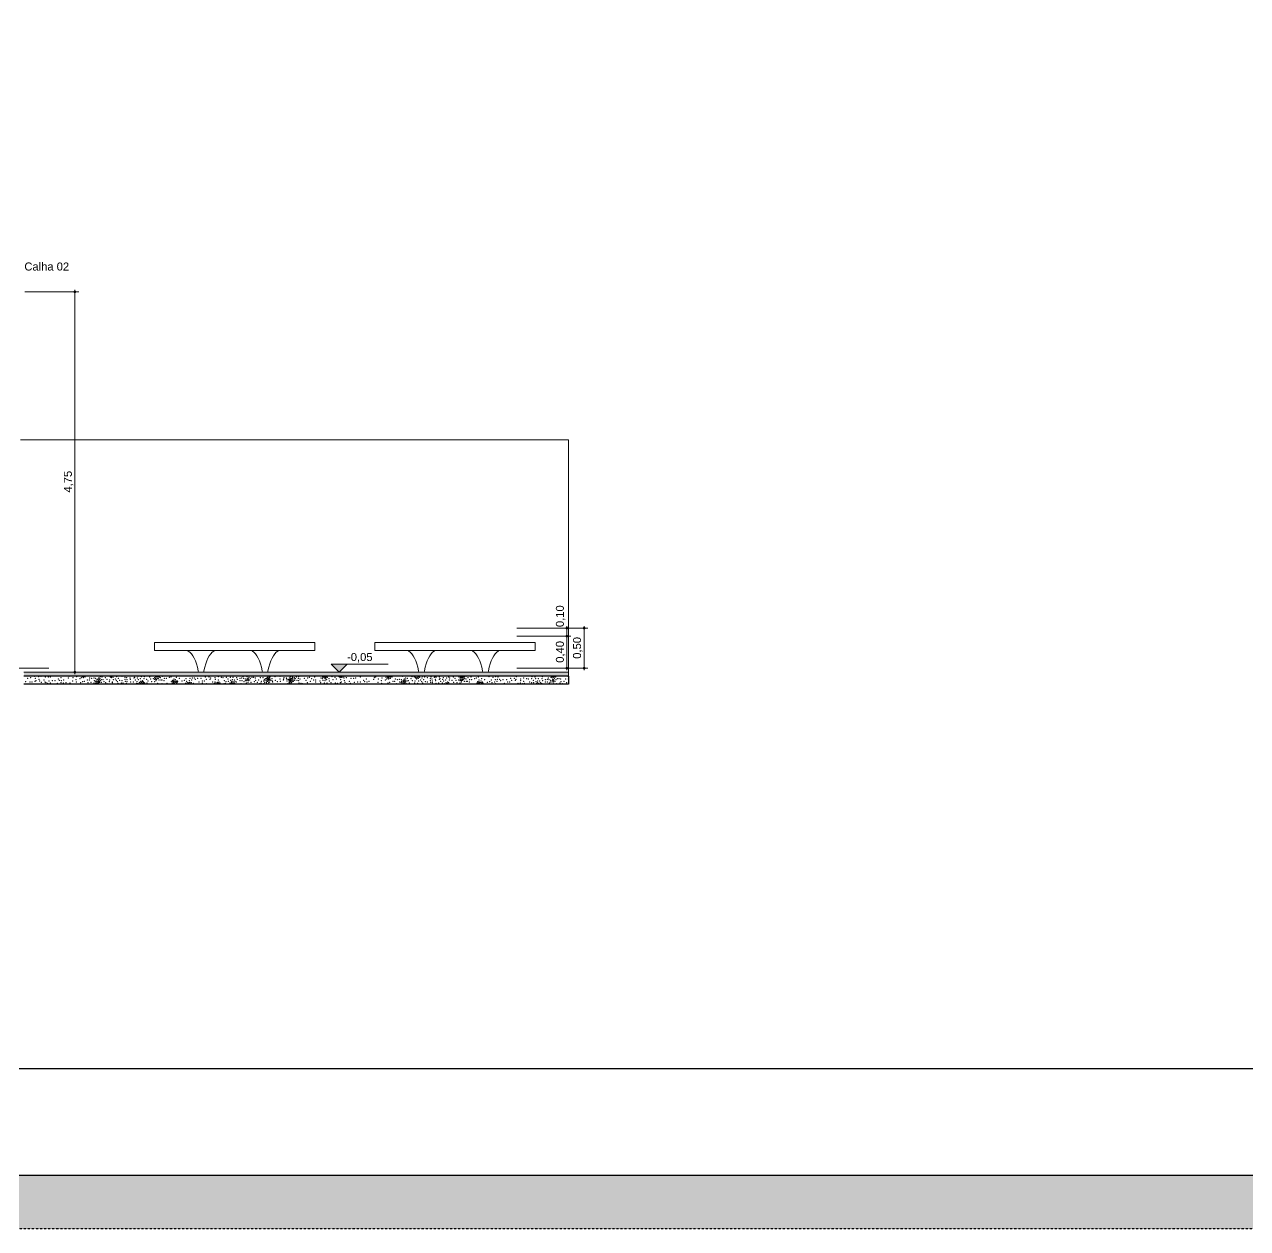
# Model space of a CAD drawing. Header units: metres. Extents: x -1783 to 21505, y -57 to 13660.
# Drawn here: x 16897 to 18425, y 5740 to 7244 of the extents above; entities that cross this region are included whole.
import ezdxf

# ---------------------------------------------------------------- set-up
doc = ezdxf.new("R2010")
doc.units = ezdxf.units.M
doc.header["$MEASUREMENT"] = 0
doc.linetypes.add('HIDDEN', pattern=[0.009525, 0.00635, -0.003175])
for name, color, linetype, lineweight, true_color in [('01_D Corte DD_4_COTAS CORTE_Caneta_No__25', 7, 'Continuous', 13, 0x982312), ('01_D Corte DD_4_LAJES.EST_Caneta_No__95', 7, 'Continuous', 0, 0xaeaeae), ('01_D Corte DD_4_PAREDE CONSTRUIR_Caneta_No__16', 7, 'Continuous', 0, 0xc9c9c9)]:
    doc.layers.add(name, color=color, linetype=linetype, lineweight=lineweight, true_color=true_color)
for name, color, linetype, lineweight in [('01_D Corte DD_4_LAJES.EST_Caneta_No__241', 7, 'Continuous', 13), ('01_D Corte DD_4_LAJES.EST_Caneta_No__3', 7, 'Continuous', 25), ('01_D Corte DD_4_NOTAS-LAYOUT.EXEC_Caneta_No__241', 7, 'Continuous', 13)]:
    doc.layers.add(name, color=color, linetype=linetype, lineweight=lineweight)
for name, color, linetype in [('01_D Corte DD_4_PAREDE CONSTRUIR', 7, 'Continuous'), ('cotas', 7, 'Continuous'), ('COTAS EXECUTIVO.EXEC', 7, 'Continuous'), ('P01', 5, 'Continuous'), ('P015', 121, 'Continuous'), ('P03', 7, 'Continuous'), ('P06', 7, 'Continuous')]:
    doc.layers.add(name, color=color, linetype=linetype)
doc.styles.add('GENERATED_STYLE_1', font='arial.ttf')

# ---------------------------------------------------------------- blocks, each defined once
blk = doc.blocks.new('*X6665', base_point=(52.878, -11.182))
at = {"layer": '01_D Corte DD_4_LAJES.EST_Caneta_No__241', "color": 7, "linetype": 'Continuous', "lineweight": 13, "ltscale": 1000}
for p, q in [((89.179, -0.313), (89.18, -0.296)), ((89.18, -0.296), (89.201, -0.294)), ((89.201, -0.294), (89.192, -0.316)), ((89.194, -0.277), (89.2, -0.264)), ((89.207, -0.283), (89.194, -0.277)), ((89.2, -0.264), (89.208, -0.262)), ((89.207, -0.283), (89.221, -0.272)), ((89.207, -0.308), (89.213, -0.294)), ((89.208, -0.262), (89.221, -0.272)), ((89.213, -0.294), (89.224, -0.304)), ((89.224, -0.304), (89.223, -0.309)), ((89.911, -0.231), (89.912, -0.229)), ((89.923, -0.24), (89.911, -0.231)), ((89.928, -0.251), (89.915, -0.262)), ((89.927, -0.272), (89.915, -0.262)), ((89.927, -0.229), (89.923, -0.24)), ((89.936, -0.27), (89.927, -0.272)), ((89.928, -0.251), (89.942, -0.257)), ((89.935, -0.24), (89.939, -0.229)), ((89.956, -0.238), (89.935, -0.24)), ((89.942, -0.257), (89.936, -0.27)), ((89.956, -0.229), (89.956, -0.238)), ((90.153, -0.316), (90.152, -0.293)), ((90.171, -0.294), (90.152, -0.293)), ((90.171, -0.294), (90.173, -0.31)), ((91.06, -0.24), (91.057, -0.229)), ((91.062, -0.257), (91.058, -0.274)), ((91.074, -0.274), (91.058, -0.274)), ((91.076, -0.23), (91.06, -0.24)), ((91.062, -0.257), (91.076, -0.254)), ((91.079, -0.268), (91.074, -0.274)), ((91.076, -0.229), (91.076, -0.23)), ((91.076, -0.254), (91.079, -0.268)), ((91.32, -0.276), (91.306, -0.287)), ((91.319, -0.297), (91.306, -0.287)), ((91.327, -0.295), (91.319, -0.297)), ((91.32, -0.276), (91.333, -0.282)), ((91.333, -0.282), (91.327, -0.295)), ((91.33, -0.264), (91.335, -0.244)), ((91.347, -0.263), (91.33, -0.264)), ((91.348, -0.246), (91.335, -0.244)), ((91.335, -0.275), (91.336, -0.27)), ((91.347, -0.284), (91.335, -0.275)), ((91.336, -0.27), (91.352, -0.27)), ((91.348, -0.246), (91.347, -0.263)), ((91.352, -0.27), (91.347, -0.284)), ((91.583, -0.283), (91.589, -0.269)), ((91.599, -0.284), (91.583, -0.283)), ((91.588, -0.291), (91.606, -0.289)), ((91.588, -0.307), (91.588, -0.291)), ((91.589, -0.269), (91.601, -0.279)), ((91.601, -0.279), (91.599, -0.284)), ((91.606, -0.289), (91.601, -0.31)), ((91.603, -0.271), (91.609, -0.259)), ((91.616, -0.278), (91.603, -0.271)), ((91.609, -0.259), (91.617, -0.256)), ((91.616, -0.278), (91.63, -0.266)), ((91.617, -0.256), (91.63, -0.266)), ((92.005, -0.244), (92.007, -0.229)), ((92.01, -0.246), (92.005, -0.244)), ((92.009, -0.229), (92.021, -0.236)), ((92.021, -0.236), (92.01, -0.246)), ((92.029, -0.234), (92.026, -0.229)), ((92.041, -0.247), (92.029, -0.234)), ((92.053, -0.236), (92.041, -0.247)), ((92.052, -0.229), (92.053, -0.236)), ((92.222, -0.229), (92.221, -0.231)), ((92.233, -0.241), (92.221, -0.231)), ((92.242, -0.239), (92.233, -0.241)), ((92.246, -0.229), (92.242, -0.239)), ((92.808, -0.229), (92.821, -0.241)), ((92.83, -0.229), (92.821, -0.241)), ((92.84, -0.235), (92.848, -0.229)), ((92.856, -0.242), (92.84, -0.235)), ((92.853, -0.229), (92.857, -0.24)), ((92.857, -0.24), (92.856, -0.242)), ((93.009, -0.293), (93.015, -0.28)), ((93.022, -0.299), (93.009, -0.293)), ((93.015, -0.28), (93.023, -0.278)), ((93.022, -0.299), (93.036, -0.288)), ((93.023, -0.278), (93.036, -0.288)), ((93.188, -0.243), (93.189, -0.229)), ((93.188, -0.243), (93.201, -0.245)), ((93.205, -0.229), (93.201, -0.245)), ((93.407, -0.234), (93.408, -0.229)), ((93.423, -0.237), (93.407, -0.234)), ((93.423, -0.237), (93.426, -0.229)), ((93.726, -0.247), (93.727, -0.241)), ((93.738, -0.256), (93.726, -0.247)), ((93.727, -0.241), (93.743, -0.242)), ((93.743, -0.267), (93.73, -0.278)), ((93.742, -0.288), (93.73, -0.278)), ((93.743, -0.242), (93.738, -0.256)), ((93.75, -0.286), (93.742, -0.288)), ((93.743, -0.267), (93.757, -0.273)), ((93.75, -0.256), (93.758, -0.235)), ((93.771, -0.254), (93.75, -0.256)), ((93.757, -0.273), (93.75, -0.286)), ((93.771, -0.238), (93.758, -0.235)), ((93.771, -0.238), (93.771, -0.254)), ((94.881, -0.232), (94.869, -0.238)), ((94.875, -0.256), (94.869, -0.238)), ((94.877, -0.273), (94.872, -0.29)), ((94.889, -0.29), (94.872, -0.29)), ((94.891, -0.246), (94.875, -0.256)), ((94.877, -0.273), (94.891, -0.27)), ((94.881, -0.232), (94.891, -0.246)), ((94.894, -0.284), (94.889, -0.29)), ((94.891, -0.27), (94.894, -0.284)), ((89.179, -0.313), (89.192, -0.316)), ((89.223, -0.309), (89.207, -0.308)), ((89.491, -0.321), (89.488, -0.329)), ((89.491, -0.321), (89.508, -0.324)), ((89.508, -0.324), (89.506, -0.329)), ((89.729, -0.329), (89.734, -0.308)), ((89.747, -0.328), (89.729, -0.329)), ((89.747, -0.311), (89.734, -0.308)), ((89.747, -0.311), (89.747, -0.328)), ((89.751, -0.32), (89.753, -0.315)), ((89.759, -0.327), (89.751, -0.32)), ((89.753, -0.315), (89.765, -0.316)), ((89.759, -0.327), (89.765, -0.325)), ((89.767, -0.319), (89.765, -0.316)), ((89.767, -0.319), (89.765, -0.325)), ((90.125, -0.314), (90.141, -0.31)), ((90.125, -0.317), (90.125, -0.314)), ((90.138, -0.324), (90.125, -0.317)), ((90.141, -0.31), (90.138, -0.324)), ((90.147, -0.325), (90.144, -0.329)), ((90.147, -0.325), (90.157, -0.329)), ((90.173, -0.31), (90.153, -0.316)), ((90.323, -0.326), (90.334, -0.318)), ((90.324, -0.329), (90.323, -0.326)), ((90.334, -0.318), (90.342, -0.32)), ((90.342, -0.32), (90.346, -0.329)), ((90.688, -0.328), (90.694, -0.315)), ((90.691, -0.329), (90.688, -0.328)), ((90.694, -0.315), (90.702, -0.313)), ((90.702, -0.313), (90.715, -0.323)), ((90.707, -0.329), (90.715, -0.323)), ((90.862, -0.322), (90.873, -0.311)), ((90.862, -0.329), (90.862, -0.322)), ((90.873, -0.311), (90.885, -0.324)), ((90.885, -0.324), (90.889, -0.329)), ((90.894, -0.322), (90.905, -0.312)), ((90.907, -0.33), (90.894, -0.322)), ((90.905, -0.312), (90.91, -0.314)), ((90.91, -0.314), (90.907, -0.33)), ((91.588, -0.307), (91.601, -0.31)), ((92.994, -0.329), (92.995, -0.312)), ((92.995, -0.312), (93.015, -0.31)), ((93.015, -0.31), (93.008, -0.329)), ((93.022, -0.324), (93.028, -0.31)), ((93.038, -0.325), (93.022, -0.324)), ((93.028, -0.31), (93.039, -0.32)), ((93.039, -0.32), (93.038, -0.325)), ((93.548, -0.329), (93.549, -0.324)), ((93.562, -0.327), (93.549, -0.324)), ((93.562, -0.327), (93.562, -0.329)), ((93.943, -0.329), (93.956, -0.326)), ((93.956, -0.326), (93.955, -0.329)), ((93.968, -0.329), (93.967, -0.309)), ((93.986, -0.31), (93.967, -0.309)), ((93.988, -0.326), (93.976, -0.329)), ((93.986, -0.31), (93.988, -0.326)), ((94.686, -0.329), (94.688, -0.327)), ((94.688, -0.327), (94.69, -0.329)), ((94.718, -0.329), (94.72, -0.328)), ((94.72, -0.328), (94.724, -0.329))]:
    blk.add_line(p, q, dxfattribs=at)
for p in [(88.296, -0.297), (88.323, -0.258), (88.35, -0.301), (88.361, -0.25), (88.375, -0.305), (88.409, -0.233), (88.414, -0.296), (88.419, -0.259), (88.426, -0.285), (88.43, -0.23), (88.459, -0.237), (88.464, -0.269), (88.472, -0.292), (88.489, -0.234), (88.527, -0.278), (88.538, -0.305), (88.544, -0.24), (88.58, -0.239), (88.589, -0.291), (88.604, -0.239), (88.63, -0.287), (88.662, -0.285), (88.705, -0.267), (88.717, -0.282), (88.736, -0.25), (88.744, -0.285), (88.772, -0.28), (88.829, -0.252), (88.839, -0.232), (88.884, -0.291), (88.887, -0.248), (88.924, -0.272), (88.928, -0.304), (88.935, -0.238), (88.975, -0.263), (88.983, -0.23), (88.992, -0.25), (89.005, -0.236), (89.009, -0.298), (89.018, -0.249), (89.022, -0.236), (89.031, -0.293), (89.037, -0.242), (89.069, -0.279), (89.093, -0.279), (89.098, -0.251), (89.123, -0.259), (89.149, -0.255), (89.155, -0.285), (89.169, -0.293), (89.173, -0.257), (89.181, -0.278), (89.212, -0.249), (89.227, -0.263), (89.228, -0.235), (89.229, -0.287), (89.244, -0.273), (89.25, -0.24), (89.264, -0.272), (89.276, -0.298), (89.294, -0.247), (89.313, -0.269), (89.342, -0.299), (89.348, -0.276), (89.353, -0.239), (89.367, -0.249), (89.371, -0.235), (89.379, -0.303), (89.389, -0.243), (89.392, -0.274), (89.418, -0.264), (89.43, -0.283), (89.432, -0.238), (89.44, -0.298), (89.453, -0.257), (89.473, -0.284), (89.5, -0.233), (89.5, -0.288), (89.536, -0.245), (89.538, -0.269), (89.541, -0.293), (89.558, -0.249), (89.562, -0.273), (89.564, -0.297), (89.599, -0.255), (89.604, -0.269), (89.609, -0.304), (89.642, -0.301), (89.648, -0.254), (89.66, -0.244), (89.668, -0.28), (89.689, -0.3), (89.691, -0.254), (89.7, -0.234), (89.703, -0.274), (89.729, -0.263), (89.732, -0.295), (89.738, -0.3), (89.742, -0.235), (89.75, -0.303), (89.754, -0.288), (89.764, -0.294), (89.771, -0.306), (89.773, -0.262), (89.779, -0.238), (89.808, -0.268), (89.827, -0.29), (89.845, -0.24), (89.857, -0.266), (89.871, -0.297), (89.892, -0.261), (89.907, -0.248), (89.908, -0.271), (89.908, -0.299), (89.924, -0.285), (89.955, -0.257), (89.963, -0.278), (89.967, -0.241), (89.981, -0.25), (89.987, -0.279), (89.998, -0.278), (90.008, -0.231), (90.023, -0.286), (90.028, -0.258), (90.052, -0.259), (90.09, -0.244), (90.112, -0.239), (90.118, -0.299), (90.128, -0.282), (90.133, -0.294), (90.142, -0.3), (90.146, -0.284), (90.148, -0.264), (90.168, -0.274), (90.177, -0.245), (90.181, -0.297), (90.188, -0.286), (90.197, -0.3), (90.217, -0.259), (90.25, -0.291), (90.279, -0.283), (90.299, -0.263), (90.306, -0.295), (90.342, -0.285), (90.349, -0.258), (90.371, -0.279), (90.377, -0.252), (90.404, -0.255), (90.416, -0.27), (90.445, -0.256), (90.461, -0.302), (90.489, -0.256), (90.503, -0.289), (90.527, -0.289), (90.54, -0.241), (90.552, -0.268), (90.587, -0.24), (90.601, -0.268), (90.607, -0.255), (90.632, -0.304), (90.662, -0.301), (90.664, -0.25), (90.667, -0.271), (90.702, -0.235), (90.702, -0.278), (90.712, -0.305), (90.739, -0.246), (90.763, -0.25), (90.777, -0.285), (90.801, -0.297), (90.804, -0.246), (90.825, -0.267), (90.83, -0.296), (90.853, -0.244), (90.856, -0.283), (90.865, -0.304), (90.876, -0.294), (90.879, -0.273), (90.888, -0.244), (90.889, -0.305), (90.903, -0.276), (90.911, -0.296), (90.927, -0.305), (90.933, -0.247), (90.939, -0.269), (90.974, -0.287), (90.975, -0.258), (90.997, -0.253), (90.998, -0.287), (91.011, -0.236), (91.02, -0.258), (91.023, -0.3), (91.039, -0.287), (91.042, -0.267), (91.058, -0.285), (91.079, -0.287), (91.086, -0.246), (91.096, -0.28), (91.105, -0.258), (91.125, -0.244), (91.143, -0.245), (91.155, -0.299), (91.167, -0.251), (91.171, -0.281), (91.192, -0.306), (91.207, -0.28), (91.228, -0.249), (91.242, -0.294), (91.26, -0.248), (91.268, -0.292), (91.278, -0.271), (91.287, -0.288), (91.295, -0.26), (91.301, -0.271), (91.309, -0.259), (91.317, -0.244), (91.319, -0.27), (91.325, -0.256), (91.338, -0.235), (91.345, -0.303), (91.35, -0.238), (91.354, -0.28), (91.362, -0.284), (91.365, -0.229), (91.374, -0.262), (91.38, -0.29), (91.382, -0.301), (91.413, -0.237), (91.416, -0.281), (91.442, -0.3), (91.476, -0.233), (91.476, -0.267), (91.479, -0.296), (91.516, -0.28), (91.52, -0.266), (91.523, -0.248), (91.554, -0.253), (91.556, -0.264), (91.562, -0.291), (91.573, -0.269), (91.582, -0.273), (91.591, -0.251), (91.604, -0.24), (91.611, -0.298), (91.617, -0.284), (91.627, -0.295), (91.628, -0.235), (91.633, -0.248), (91.635, -0.282), (91.641, -0.294), (91.649, -0.265), (91.652, -0.247), (91.658, -0.283), (91.667, -0.262), (91.677, -0.24), (91.686, -0.282), (91.701, -0.257), (91.708, -0.236), (91.708, -0.285), (91.724, -0.267), (91.78, -0.256), (91.797, -0.282), (91.819, -0.255), (91.839, -0.246), (91.851, -0.295), (91.87, -0.263), (91.895, -0.276), (91.906, -0.241), (91.918, -0.305), (91.919, -0.276), (91.975, -0.289), (91.988, -0.253), (92.003, -0.262), (92.012, -0.282), (92.026, -0.253), (92.036, -0.285), (92.039, -0.265), (92.05, -0.255), (92.058, -0.275), (92.064, -0.243), (92.085, -0.262), (92.09, -0.291), (92.125, -0.238), (92.137, -0.274), (92.161, -0.243), (92.176, -0.266), (92.211, -0.237), (92.224, -0.249), (92.233, -0.275), (92.241, -0.301), (92.244, -0.246), (92.262, -0.24), (92.274, -0.253), (92.279, -0.285), (92.284, -0.233), (92.304, -0.25), (92.341, -0.294), (92.359, -0.256), (92.377, -0.23), (92.395, -0.256), (92.418, -0.255), (92.444, -0.303), (92.476, -0.239), (92.476, -0.301), (92.519, -0.283), (92.532, -0.298), (92.551, -0.266), (92.559, -0.301), (92.587, -0.296), (92.644, -0.268), (92.653, -0.234), (92.654, -0.248), (92.67, -0.242), (92.675, -0.23), (92.702, -0.264), (92.739, -0.288), (92.75, -0.254), (92.79, -0.279), (92.797, -0.246), (92.807, -0.266), (92.82, -0.252), (92.833, -0.242), (92.833, -0.265), (92.837, -0.252), (92.852, -0.258), (92.872, -0.24), (92.884, -0.295), (92.908, -0.295), (92.913, -0.267), (92.938, -0.275), (92.964, -0.271), (92.97, -0.301), (92.988, -0.273), (92.996, -0.294), (93.003, -0.232), (93.027, -0.265), (93.042, -0.279), (93.043, -0.251), (93.044, -0.303), (93.059, -0.289), (93.064, -0.256), (93.079, -0.288), (93.109, -0.263), (93.125, -0.238), (93.128, -0.285), (93.153, -0.24), (93.162, -0.292), (93.168, -0.255), (93.169, -0.243), (93.182, -0.266), (93.186, -0.251), (93.204, -0.259), (93.207, -0.29), (93.212, -0.233), (93.219, -0.245), (93.227, -0.23), (93.233, -0.28), (93.245, -0.299), (93.247, -0.254), (93.251, -0.232), (93.267, -0.273), (93.281, -0.241), (93.288, -0.3), (93.315, -0.249), (93.315, -0.304), (93.35, -0.261), (93.352, -0.285), (93.361, -0.239), (93.373, -0.265), (93.377, -0.289), (93.389, -0.23), (93.402, -0.245), (93.414, -0.271), (93.418, -0.285), (93.423, -0.244), (93.463, -0.27), (93.464, -0.239), (93.474, -0.26), (93.483, -0.296), (93.505, -0.27), (93.515, -0.25), (93.518, -0.29), (93.544, -0.279), (93.557, -0.251), (93.569, -0.304), (93.581, -0.239), (93.588, -0.278), (93.594, -0.254), (93.623, -0.284), (93.64, -0.241), (93.66, -0.256), (93.672, -0.282), (93.706, -0.277), (93.71, -0.242), (93.721, -0.264), (93.723, -0.287), (93.738, -0.301), (93.746, -0.231), (93.77, -0.273), (93.777, -0.294), (93.778, -0.237), (93.782, -0.257), (93.796, -0.266), (93.799, -0.234), (93.802, -0.295), (93.813, -0.294), (93.823, -0.247), (93.838, -0.303), (93.843, -0.274), (93.859, -0.24), (93.867, -0.275), (93.905, -0.26), (93.927, -0.255), (93.943, -0.298), (93.95, -0.241), (93.961, -0.3), (93.962, -0.28), (93.983, -0.29), (93.992, -0.261), (94.003, -0.302), (94.032, -0.275), (94.087, -0.237), (94.094, -0.299), (94.113, -0.279), (94.135, -0.244), (94.157, -0.301), (94.164, -0.274), (94.17, -0.236), (94.185, -0.295), (94.191, -0.268), (94.199, -0.242), (94.218, -0.271), (94.231, -0.286), (94.259, -0.272), (94.304, -0.272), (94.318, -0.305), (94.337, -0.23), (94.342, -0.305), (94.355, -0.257), (94.367, -0.284), (94.402, -0.256), (94.415, -0.284), (94.421, -0.271), (94.426, -0.237), (94.479, -0.266), (94.481, -0.287), (94.516, -0.251), (94.517, -0.294), (94.554, -0.262), (94.578, -0.266), (94.592, -0.301), (94.619, -0.262), (94.624, -0.238), (94.639, -0.283), (94.66, -0.241), (94.668, -0.26), (94.671, -0.299), (94.693, -0.289), (94.703, -0.26), (94.718, -0.292), (94.747, -0.263), (94.752, -0.237), (94.754, -0.285), (94.789, -0.303), (94.79, -0.274), (94.812, -0.269), (94.813, -0.303), (94.826, -0.252), (94.835, -0.274), (94.853, -0.303), (94.857, -0.283), (94.858, -0.243), (94.873, -0.301), (94.893, -0.303), (94.901, -0.242), (94.901, -0.262), (94.911, -0.296), (94.918, -0.24), (94.92, -0.274), (94.94, -0.26), (94.958, -0.261), (94.982, -0.267), (94.986, -0.297), (95.022, -0.296), (95.042, -0.265), (95.074, -0.264), (95.075, -0.237), (88.304, -0.329), (88.468, -0.326), (88.492, -0.307), (88.535, -0.329), (88.55, -0.312), (88.571, -0.318), (88.606, -0.317), (88.693, -0.321), (88.736, -0.311), (88.766, -0.317), (88.801, -0.31), (88.849, -0.317), (88.982, -0.311), (89.046, -0.326), (89.076, -0.313), (89.113, -0.306), (89.152, -0.317), (89.172, -0.314), (89.204, -0.319), (89.241, -0.308), (89.257, -0.326), (89.296, -0.313), (89.312, -0.324), (89.379, -0.313), (89.45, -0.319), (89.492, -0.314), (89.512, -0.314), (89.526, -0.328), (89.553, -0.319), (89.685, -0.321), (89.694, -0.324), (89.709, -0.324), (89.717, -0.308), (89.724, -0.32), (89.773, -0.327), (89.783, -0.314), (89.811, -0.315), (89.872, -0.326), (89.947, -0.319), (90.001, -0.324), (90.061, -0.319), (90.114, -0.326), (90.181, -0.321), (90.187, -0.324), (90.189, -0.313), (90.276, -0.329), (90.29, -0.324), (90.299, -0.316), (90.301, -0.323), (90.322, -0.312), (90.337, -0.312), (90.348, -0.306), (90.356, -0.323), (90.365, -0.311), (90.39, -0.318), (90.505, -0.317), (90.559, -0.324), (90.597, -0.327), (90.652, -0.321), (90.659, -0.326), (90.673, -0.314), (90.691, -0.308), (90.725, -0.317), (90.773, -0.324), (90.79, -0.32), (90.851, -0.315), (90.988, -0.322), (91.054, -0.317), (91.074, -0.308), (91.113, -0.306), (91.186, -0.327), (91.216, -0.323), (91.237, -0.317), (91.265, -0.325), (91.283, -0.322), (91.284, -0.307), (91.303, -0.306), (91.308, -0.319), (91.332, -0.313), (91.395, -0.326), (91.571, -0.324), (91.586, -0.315), (91.598, -0.319), (91.619, -0.31), (91.711, -0.314), (91.735, -0.321), (91.753, -0.322), (91.816, -0.31), (91.882, -0.327), (91.982, -0.311), (92.027, -0.314), (92.062, -0.314), (92.111, -0.313), (92.165, -0.317), (92.19, -0.321), (92.229, -0.313), (92.287, -0.308), (92.306, -0.323), (92.353, -0.321), (92.365, -0.328), (92.404, -0.307), (92.551, -0.327), (92.616, -0.326), (92.699, -0.307), (92.742, -0.32), (92.797, -0.327), (92.824, -0.314), (92.846, -0.309), (92.891, -0.329), (92.927, -0.322), (92.984, -0.309), (93.056, -0.324), (93.091, -0.314), (93.11, -0.329), (93.157, -0.315), (93.193, -0.329), (93.194, -0.319), (93.255, -0.314), (93.356, -0.309), (93.379, -0.313), (93.424, -0.32), (93.457, -0.317), (93.504, -0.316), (93.531, -0.324), (93.547, -0.311), (93.552, -0.316), (93.564, -0.319), (93.579, -0.31), (93.586, -0.322), (93.642, -0.306), (93.686, -0.313), (93.723, -0.315), (93.933, -0.315), (93.948, -0.31), (93.957, -0.316), (93.996, -0.313), (94.004, -0.329), (94.012, -0.316), (94.065, -0.307), (94.121, -0.311), (94.137, -0.328), (94.152, -0.328), (94.163, -0.322), (94.179, -0.327), (94.275, -0.318), (94.447, -0.32), (94.476, -0.317), (94.506, -0.324), (94.527, -0.321), (94.616, -0.313), (94.645, -0.312), (94.68, -0.32), (94.69, -0.31), (94.704, -0.321), (94.726, -0.312), (94.742, -0.321), (94.838, -0.316), (94.889, -0.324), (94.928, -0.322), (94.97, -0.315), (95.007, -0.322), (95.057, -0.31)]:
    blk.add_point(p, dxfattribs=at)

msp = doc.modelspace()

# ---------------------------------------------------------------- hatches: boundary and pattern name
at = {"layer": '01_D Corte DD_4_LAJES.EST_Caneta_No__95', "linetype": 'Continuous', "lineweight": 0, "true_color": 0xaeaeae}
msp.add_hatch(color=253, dxfattribs=at).paths.add_polyline_path([(17576.443, 6434.786), (16896.343, 6434.786), (16896.343, 6429.786), (17576.443, 6429.786)])
at = {"layer": 'cotas'}
h = msp.add_hatch(color=7, dxfattribs=at)
h.dxf.hatch_style = 1
h.paths.add_polyline_path([(21504.961, 13659.963), (10304.961, 13659.963), (10304.961, 5739.963), (21504.961, 5739.963)])
h.paths.add_polyline_path([(10571.627, 13593.296), (21371.627, 13593.296), (21371.627, 5806.63), (10571.627, 5806.63)], flags=16)
at = {"layer": 'COTAS EXECUTIVO.EXEC', "linetype": 'Continuous', "lineweight": 13, "ltscale": 1000}
for points in [[(16958.76, 6909.786), (16958.856, 6909.307), (16959.127, 6908.902), (16959.532, 6908.631), (16960.01, 6908.536), (16960.489, 6908.631), (16960.894, 6908.902), (16961.165, 6909.307), (16961.26, 6909.786), (16961.165, 6910.264), (16960.894, 6910.67), (16960.489, 6910.94), (16960.01, 6911.036), (16959.532, 6910.94), (16959.127, 6910.67), (16958.856, 6910.264)], [(17573.418, 6489.786), (17573.513, 6489.307), (17573.784, 6488.902), (17574.19, 6488.631), (17574.668, 6488.536), (17575.147, 6488.631), (17575.552, 6488.902), (17575.823, 6489.307), (17575.918, 6489.786), (17575.823, 6490.264), (17575.552, 6490.67), (17575.147, 6490.94), (17574.668, 6491.036), (17574.19, 6490.94), (17573.784, 6490.67), (17573.513, 6490.264)], [(17573.418, 6479.786), (17573.513, 6479.307), (17573.784, 6478.902), (17574.19, 6478.631), (17574.668, 6478.536), (17575.147, 6478.631), (17575.552, 6478.902), (17575.823, 6479.307), (17575.918, 6479.786), (17575.823, 6480.264), (17575.552, 6480.67), (17575.147, 6480.94), (17574.668, 6481.036), (17574.19, 6480.94), (17573.784, 6480.67), (17573.513, 6480.264)], [(17594.844, 6489.786), (17594.939, 6489.307), (17595.21, 6488.902), (17595.616, 6488.631), (17596.094, 6488.536), (17596.573, 6488.631), (17596.978, 6488.902), (17597.249, 6489.307), (17597.344, 6489.786), (17597.249, 6490.264), (17596.978, 6490.67), (17596.573, 6490.94), (17596.094, 6491.036), (17595.616, 6490.94), (17595.21, 6490.67), (17594.939, 6490.264)], [(16958.76, 6434.786), (16958.856, 6434.307), (16959.127, 6433.902), (16959.532, 6433.631), (16960.01, 6433.536), (16960.489, 6433.631), (16960.894, 6433.902), (16961.165, 6434.307), (16961.26, 6434.786), (16961.165, 6435.264), (16960.894, 6435.67), (16960.489, 6435.94), (16960.01, 6436.036), (16959.532, 6435.94), (16959.127, 6435.67), (16958.856, 6435.264)], [(17289.944, 6434.786), (17299.944, 6444.786), (17279.944, 6444.786)], [(17573.418, 6439.786), (17573.513, 6439.307), (17573.784, 6438.902), (17574.19, 6438.631), (17574.668, 6438.536), (17575.147, 6438.631), (17575.552, 6438.902), (17575.823, 6439.307), (17575.918, 6439.786), (17575.823, 6440.264), (17575.552, 6440.67), (17575.147, 6440.94), (17574.668, 6441.036), (17574.19, 6440.94), (17573.784, 6440.67), (17573.513, 6440.264)], [(17594.844, 6439.786), (17594.939, 6439.307), (17595.21, 6438.902), (17595.616, 6438.631), (17596.094, 6438.536), (17596.573, 6438.631), (17596.978, 6438.902), (17597.249, 6439.307), (17597.344, 6439.786), (17597.249, 6440.264), (17596.978, 6440.67), (17596.573, 6440.94), (17596.094, 6441.036), (17595.616, 6440.94), (17595.21, 6440.67), (17594.939, 6440.264)]]:
    msp.add_hatch(color=256, dxfattribs=at).paths.add_polyline_path(points)

# ---------------------------------------------------------------- linework, layer by layer
at = {"layer": '01_D Corte DD_4_COTAS CORTE_Caneta_No__25', "color": 24, "linetype": 'Continuous', "lineweight": 13, "ltscale": 1000, "true_color": 0x982312}
for p, q in [((16960.011, 6911.036), (16960.011, 6912.286)), ((17574.668, 6437.286), (17574.668, 6438.536))]:
    msp.add_line(p, q, dxfattribs=at)
at = {"layer": '01_D Corte DD_4_LAJES.EST_Caneta_No__241', "color": 7, "linetype": 'Continuous', "lineweight": 13, "ltscale": 1000}
for p, q in [((17259.532, 6471.786), (17059.532, 6471.786)), ((17059.532, 6471.786), (17059.532, 6461.786)), ((17259.532, 6461.786), (17259.532, 6471.786)), ((17534.841, 6471.786), (17334.841, 6471.786)), ((17334.841, 6471.786), (17334.841, 6461.786)), ((17534.841, 6461.786), (17534.841, 6471.786)), ((17059.532, 6461.786), (17093.451, 6461.786)), ((17093.451, 6461.786), (17099.622, 6461.786)), ((17099.622, 6461.786), (17105.451, 6461.786)), ((17101.633, 6460.962), (17099.622, 6461.786)), ((17103.594, 6459.575), (17101.633, 6460.962)), ((17105.48, 6457.644), (17103.594, 6459.575)), ((17105.451, 6461.786), (17105.889, 6461.786)), ((17107.266, 6455.191), (17105.48, 6457.644)), ((17105.889, 6461.786), (17109.265, 6461.786)), ((17108.93, 6452.25), (17107.266, 6455.191)), ((17110.451, 6448.857), (17108.93, 6452.25)), ((17109.265, 6461.786), (17109.703, 6461.786)), ((17109.703, 6461.786), (17115.532, 6461.786)), ((17111.808, 6445.056), (17110.451, 6448.857)), ((17115.532, 6461.786), (17135.532, 6461.786)), ((17124.703, 6448.857), (17123.346, 6445.056)), ((17126.224, 6452.25), (17124.703, 6448.857)), ((17127.888, 6455.191), (17126.224, 6452.25)), ((17129.674, 6457.644), (17127.888, 6455.191)), ((17131.56, 6459.575), (17129.674, 6457.644)), ((17133.521, 6460.962), (17131.56, 6459.575)), ((17135.532, 6461.786), (17133.521, 6460.962)), ((17135.532, 6461.786), (17173.451, 6461.786)), ((17173.451, 6461.786), (17179.622, 6461.786)), ((17179.622, 6461.786), (17185.451, 6461.786)), ((17181.633, 6460.962), (17179.622, 6461.786)), ((17183.594, 6459.575), (17181.633, 6460.962)), ((17185.48, 6457.644), (17183.594, 6459.575)), ((17185.451, 6461.786), (17185.889, 6461.786)), ((17187.266, 6455.191), (17185.48, 6457.644)), ((17185.889, 6461.786), (17188.942, 6461.786)), ((17188.93, 6452.25), (17187.266, 6455.191)), ((17190.451, 6448.857), (17188.93, 6452.25)), ((17188.942, 6461.786), (17189.265, 6461.786)), ((17189.265, 6461.786), (17189.703, 6461.786)), ((17189.703, 6461.786), (17195.532, 6461.786)), ((17191.808, 6445.056), (17190.451, 6448.857)), ((17195.532, 6461.786), (17215.532, 6461.786)), ((17204.703, 6448.857), (17203.346, 6445.056)), ((17206.224, 6452.25), (17204.703, 6448.857)), ((17207.888, 6455.191), (17206.224, 6452.25)), ((17209.674, 6457.644), (17207.888, 6455.191)), ((17211.56, 6459.575), (17209.674, 6457.644)), ((17213.521, 6460.962), (17211.56, 6459.575)), ((17215.532, 6461.786), (17213.521, 6460.962)), ((17215.532, 6461.786), (17259.532, 6461.786)), ((17334.841, 6461.786), (17368.76, 6461.786)), ((17368.76, 6461.786), (17374.931, 6461.786)), ((17374.931, 6461.786), (17380.76, 6461.786)), ((17376.943, 6460.962), (17374.931, 6461.786)), ((17378.904, 6459.575), (17376.943, 6460.962)), ((17380.789, 6457.644), (17378.904, 6459.575)), ((17380.76, 6461.786), (17381.198, 6461.786)), ((17382.576, 6455.191), (17380.789, 6457.644)), ((17381.198, 6461.786), (17384.574, 6461.786)), ((17384.24, 6452.25), (17382.576, 6455.191)), ((17385.76, 6448.857), (17384.24, 6452.25)), ((17384.574, 6461.786), (17385.013, 6461.786)), ((17385.013, 6461.786), (17390.841, 6461.786)), ((17387.117, 6445.056), (17385.76, 6448.857)), ((17390.841, 6461.786), (17410.841, 6461.786)), ((17400.013, 6448.857), (17398.656, 6445.056)), ((17401.533, 6452.25), (17400.013, 6448.857)), ((17403.197, 6455.191), (17401.533, 6452.25)), ((17404.983, 6457.644), (17403.197, 6455.191)), ((17406.869, 6459.575), (17404.983, 6457.644)), ((17408.83, 6460.962), (17406.869, 6459.575)), ((17410.841, 6461.786), (17408.83, 6460.962)), ((17410.841, 6461.786), (17448.76, 6461.786)), ((17448.76, 6461.786), (17454.931, 6461.786)), ((17454.931, 6461.786), (17460.76, 6461.786)), ((17456.943, 6460.962), (17454.931, 6461.786)), ((17458.904, 6459.575), (17456.943, 6460.962)), ((17460.789, 6457.644), (17458.904, 6459.575)), ((17460.76, 6461.786), (17461.198, 6461.786)), ((17462.576, 6455.191), (17460.789, 6457.644)), ((17461.198, 6461.786), (17464.251, 6461.786)), ((17464.24, 6452.25), (17462.576, 6455.191)), ((17465.76, 6448.857), (17464.24, 6452.25)), ((17464.251, 6461.786), (17464.574, 6461.786)), ((17464.574, 6461.786), (17465.013, 6461.786)), ((17465.013, 6461.786), (17470.841, 6461.786)), ((17467.117, 6445.056), (17465.76, 6448.857)), ((17470.841, 6461.786), (17490.841, 6461.786)), ((17480.013, 6448.857), (17478.656, 6445.056)), ((17481.533, 6452.25), (17480.013, 6448.857)), ((17483.197, 6455.191), (17481.533, 6452.25)), ((17484.983, 6457.644), (17483.197, 6455.191)), ((17486.869, 6459.575), (17484.983, 6457.644)), ((17488.83, 6460.962), (17486.869, 6459.575)), ((17490.841, 6461.786), (17488.83, 6460.962)), ((17490.841, 6461.786), (17534.841, 6461.786)), ((17576.443, 6434.786), (16896.343, 6434.786)), ((17112.984, 6440.896), (17111.808, 6445.056)), ((17113.965, 6436.43), (17112.984, 6440.896)), ((17114.235, 6434.786), (17113.965, 6436.43)), ((17121.189, 6436.43), (17120.919, 6434.786)), ((17122.17, 6440.896), (17121.189, 6436.43)), ((17123.346, 6445.056), (17122.17, 6440.896)), ((17192.984, 6440.896), (17191.808, 6445.056)), ((17193.965, 6436.43), (17192.984, 6440.896)), ((17194.235, 6434.786), (17193.965, 6436.43)), ((17201.189, 6436.43), (17200.919, 6434.786)), ((17202.17, 6440.896), (17201.189, 6436.43)), ((17203.346, 6445.056), (17202.17, 6440.896)), ((17388.294, 6440.896), (17387.117, 6445.056)), ((17389.275, 6436.43), (17388.294, 6440.896)), ((17389.544, 6434.786), (17389.275, 6436.43)), ((17396.498, 6436.43), (17396.229, 6434.786)), ((17397.479, 6440.896), (17396.498, 6436.43)), ((17398.656, 6445.056), (17397.479, 6440.896)), ((17468.294, 6440.896), (17467.117, 6445.056)), ((17469.275, 6436.43), (17468.294, 6440.896)), ((17469.544, 6434.786), (17469.275, 6436.43)), ((17476.498, 6436.43), (17476.228, 6434.786)), ((17477.479, 6440.896), (17476.498, 6436.43)), ((17478.656, 6445.056), (17477.479, 6440.896)), ((17576.443, 6434.786), (17576.443, 6429.786))]:
    msp.add_line(p, q, dxfattribs=at)
at = {"layer": '01_D Corte DD_4_LAJES.EST_Caneta_No__3', "color": 7, "linetype": 'Continuous', "lineweight": 25, "ltscale": 1000}
for p, q in [((17576.443, 6429.786), (16896.343, 6429.786)), ((17576.443, 6419.786), (16896.343, 6419.786)), ((17576.443, 6429.786), (17576.443, 6419.786))]:
    msp.add_line(p, q, dxfattribs=at)
at = {"layer": '01_D Corte DD_4_PAREDE CONSTRUIR_Caneta_No__16', "color": 9, "linetype": 'Continuous', "lineweight": 0, "ltscale": 1000, "true_color": 0xc9c9c9}
for p, q in [((16891.916, 6724.786), (17576.443, 6724.786)), ((17576.443, 6724.786), (17576.443, 6434.786))]:
    msp.add_line(p, q, dxfattribs=at)
at = {"layer": 'COTAS EXECUTIVO.EXEC', "linetype": 'Continuous', "lineweight": 13, "ltscale": 1000}
for p, q in [((16958.76, 6909.786), (16897.547, 6909.786)), ((16960.011, 6436.036), (16960.011, 6908.536)), ((16964.698, 6909.786), (16961.261, 6909.786)), ((17573.418, 6489.786), (17512.205, 6489.786)), ((17573.418, 6479.786), (17512.205, 6479.786)), ((17594.844, 6489.786), (17533.631, 6489.786)), ((17574.668, 6491.036), (17574.668, 6492.286)), ((17574.668, 6481.036), (17574.668, 6488.536)), ((17574.668, 6441.036), (17574.668, 6478.536)), ((17579.356, 6489.786), (17575.918, 6489.786)), ((17579.356, 6479.786), (17575.918, 6479.786)), ((17596.094, 6491.036), (17596.094, 6492.286)), ((17596.094, 6441.036), (17596.094, 6488.536)), ((17600.782, 6489.786), (17597.344, 6489.786)), ((16742.393, 6439.786), (16927.314, 6439.786)), ((16958.76, 6434.786), (16955.323, 6434.786)), ((16960.011, 6432.286), (16960.011, 6433.536)), ((17022.474, 6434.786), (16961.261, 6434.786)), ((17289.944, 6434.786), (17279.944, 6444.786)), ((17279.944, 6444.786), (17299.944, 6444.786)), ((17289.944, 6434.786), (17282.444, 6434.786)), ((17299.944, 6444.786), (17289.944, 6434.786)), ((17289.944, 6434.786), (17474.865, 6434.786)), ((17299.944, 6444.786), (17351.203, 6444.786)), ((17573.418, 6439.786), (17512.205, 6439.786)), ((17594.844, 6439.786), (17533.631, 6439.786)), ((17579.356, 6439.786), (17575.918, 6439.786)), ((17596.094, 6437.286), (17596.094, 6438.536)), ((17600.782, 6439.786), (17597.344, 6439.786))]:
    msp.add_line(p, q, dxfattribs=at)
for centre in [(16960.01, 6909.786), (17574.668, 6489.786), (17574.668, 6479.786), (17596.094, 6489.786), (16960.01, 6434.786), (17574.668, 6439.786), (17596.094, 6439.786)]:
    msp.add_circle(centre, 1.25, dxfattribs=at)
at = {"layer": 'P01', "color": 7, "linetype": 'HIDDEN', "ltscale": 3}
msp.add_lwpolyline([(10304.961, 5739.963), (21504.961, 5739.963), (21504.961, 13659.963), (10304.961, 13659.963)], close=True, dxfattribs=at)
at = {"layer": 'P015', "color": 7}
msp.add_lwpolyline([(10571.627, 5806.63), (21371.627, 5806.63), (21371.627, 13593.296), (10571.627, 13593.296)], close=True, dxfattribs=at)
at = {"layer": 'P03'}
msp.add_lwpolyline([(10704.961, 5939.963), (21238.294, 5939.963), (21238.294, 13459.963), (10704.961, 13459.963)], close=True, dxfattribs=at)
at = {"layer": 'P06', "color": 7}
msp.add_lwpolyline([(10704.961, 5939.963), (21238.294, 5939.963), (21238.294, 13459.963), (10704.961, 13459.963)], close=True, dxfattribs=at)

# ---------------------------------------------------------------- block references
at = {"layer": '01_D Corte DD_4_PAREDE CONSTRUIR', "color": 64, "linetype": 'Continuous', "lineweight": 0, "ltscale": 1000, "true_color": 0x80aa00, "xscale": 100, "yscale": 100, "zscale": 100}
msp.add_blockref('*X6665', (13356.584, 5334.542), dxfattribs=at)

# ---------------------------------------------------------------- texts
at = {"layer": '01_D Corte DD_4_NOTAS-LAYOUT.EXEC_Caneta_No__241', "color": 7, "linetype": 'Continuous', "lineweight": 13, "insert": (16896.843, 6946.274), "char_height": 10, "attachment_point": 1, "style": 'GENERATED_STYLE_1'}
msp.add_mtext('\\A1;\\pt0,241;Calha 02{\\H0.66x;\\S^  ;\\S^  ;\\S^  ;\\S^  ;\\S^  ;\\S^  ;\\S^  ;\\S^  ;\\S^  ;\\S^  ;\\S^  ;}', dxfattribs=at)
at = {"layer": 'COTAS EXECUTIVO.EXEC', "linetype": 'Continuous', "lineweight": 13, "ltscale": 1000, "char_height": 10, "width": 26.692, "attachment_point": 7, "rotation": 90, "style": 'GENERATED_STYLE_1'}
for s, insert in [('\\A1;4,75', (16958.01, 6658.94)), ('\\A1;0,10', (17572.668, 6491.036)), ('\\A1;0,40', (17572.668, 6446.44)), ('\\A1;0,50', (17594.094, 6451.44))]:
    msp.add_mtext(s, dxfattribs=dict(at, insert=insert))
at = {"layer": 'COTAS EXECUTIVO.EXEC', "linetype": 'Continuous', "lineweight": 13, "ltscale": 1000, "insert": (17299.944, 6446.786), "char_height": 10, "width": 31.259, "attachment_point": 7, "style": 'GENERATED_STYLE_1'}
msp.add_mtext('\\A1;-0,05', dxfattribs=at)

doc.saveas('drawing.dxf')
